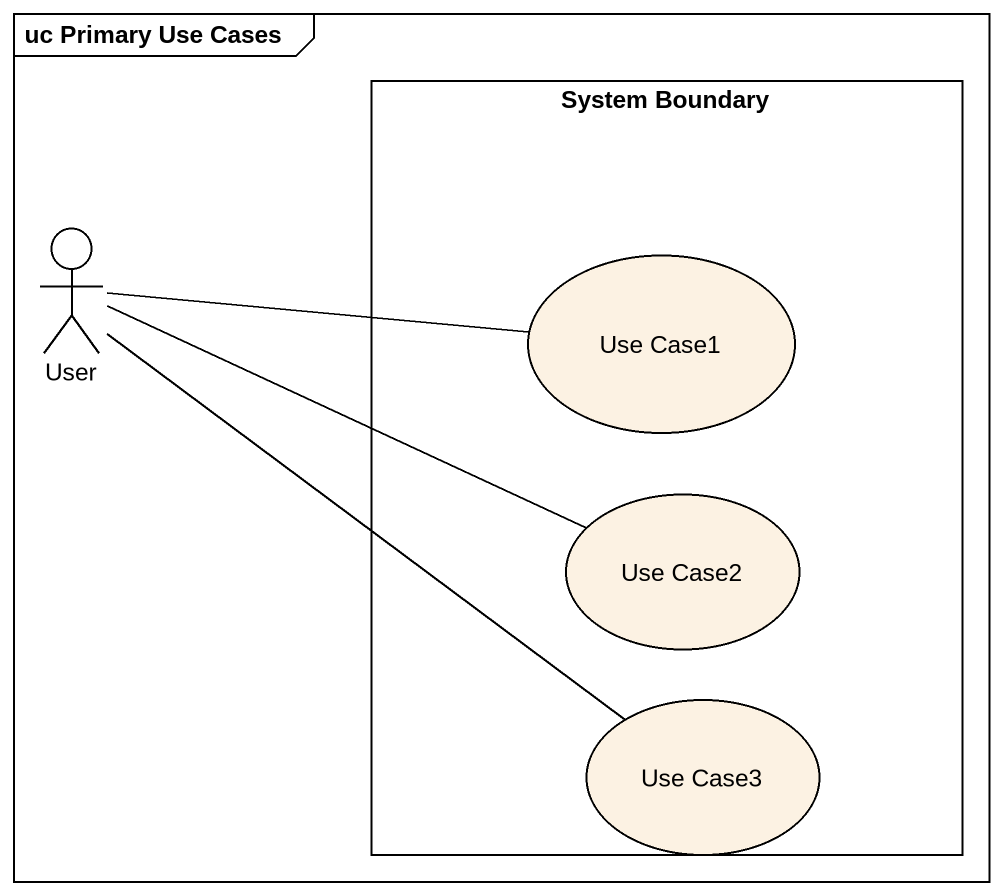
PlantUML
@startuml
mainframe uc Primary Use Cases
rectangle "System Boundary" as System_Boundary {
  usecase "Use Case1" as Use_Case1
  usecase "Use Case2" as Use_Case2
  usecase "Use Case3" as Use_Case3
}
actor User
User -right- Use_Case1
User -right- Use_Case2
User -- Use_Case3
@enduml
